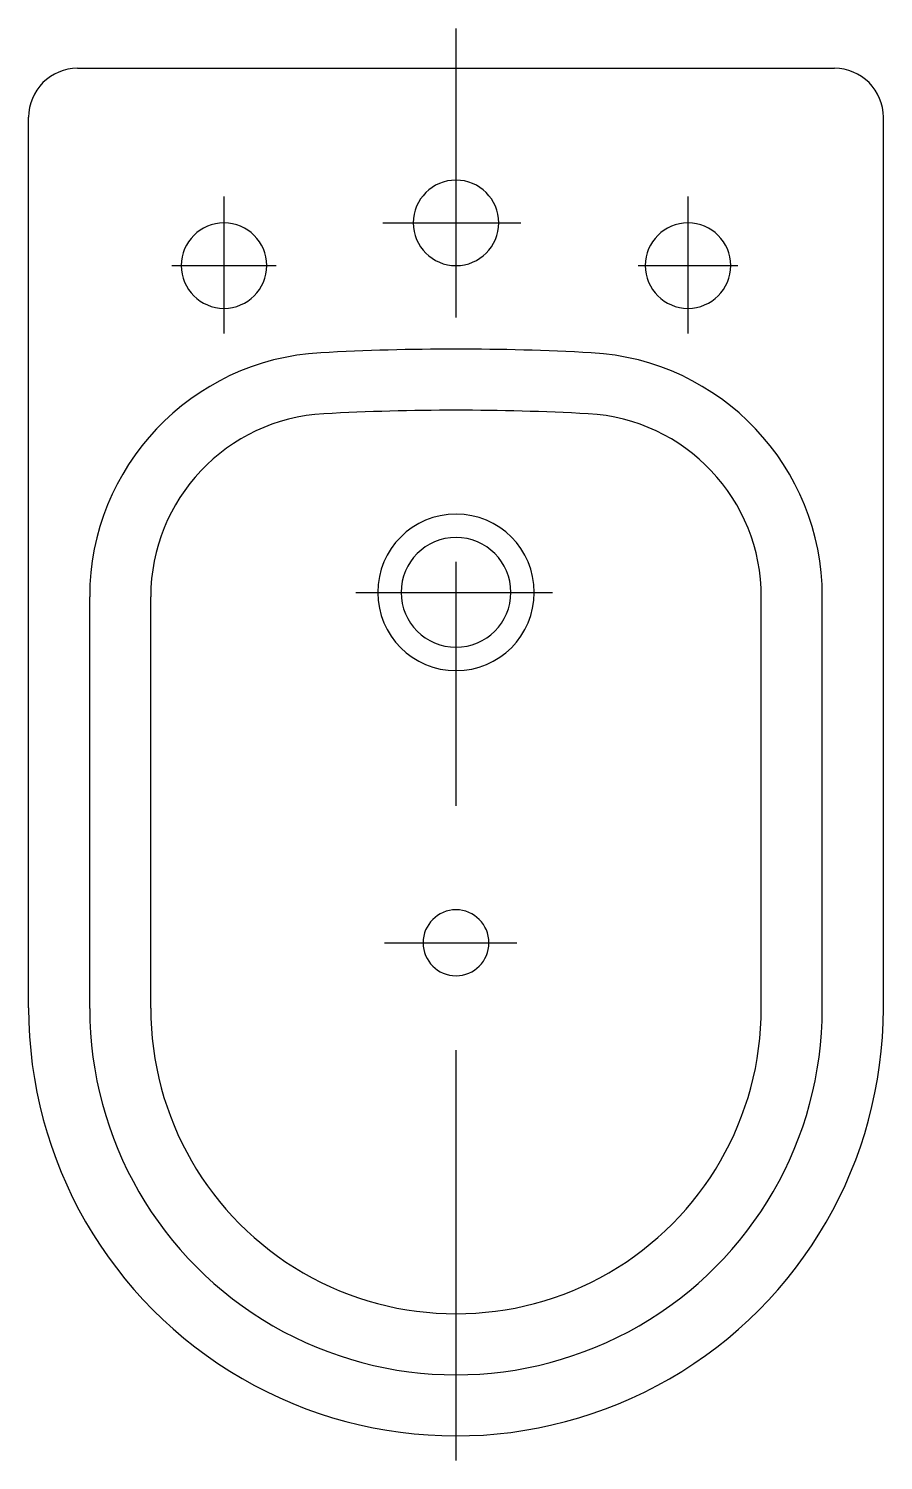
# Model space of a CAD drawing. Extents: x -494.372 to -494.022, y 460.118 to 460.705.
import ezdxf

# ---------------------------------------------------------------- set-up
doc = ezdxf.new("R2010")
doc.units = 0
doc.header["$LTSCALE"] = 0.559998
doc.header["$MEASUREMENT"] = 0
doc.linetypes.add('AXES', pattern=[0.54, 0.3, -0.08, 0.08, -0.08])
doc.linetypes.add('CONTINU', pattern=[0])
doc.layers.get('0').update_dxf_attribs({"linetype": 'CONTINUOUS'})
doc.layers.add('DECA_EIXOS', color=5, linetype='AXES')

msp = doc.modelspace()

# ---------------------------------------------------------------- linework, layer by layer
at = {"linetype": 'CONTINU'}
for points in [[(-494.35174, 460.68848, 0.414216), (-494.37174, 460.66848)], [(-494.02174, 460.66848, 0.414217), (-494.04174, 460.68848)], [(-494.19674, 460.6427, 1), (-494.19674, 460.6077)], [(-494.19674, 460.6077, 1), (-494.19674, 460.6427)], [(-494.29174, 460.6252, 1), (-494.29174, 460.5902)], [(-494.29174, 460.5902, 1), (-494.29174, 460.6252)], [(-494.10174, 460.6252, 1), (-494.10174, 460.5902)], [(-494.10174, 460.5902, 1), (-494.10174, 460.6252)], [(-494.14134, 460.57199, 0.027047), (-494.25215, 460.57199)], [(-494.25215, 460.57199, 0.398462), (-494.34674, 460.47213)], [(-494.04674, 460.47213, 0.398461), (-494.14134, 460.57199)], [(-494.2508, 460.54702, 0.398496), (-494.32174, 460.47213)], [(-494.14269, 460.54702, 0.027047), (-494.2508, 460.54702)], [(-494.07174, 460.47195, 0.39971), (-494.14269, 460.54702)], [(-494.19674, 460.50594, 1), (-494.19674, 460.44186)], [(-494.19674, 460.44186, 1), (-494.19674, 460.50594)], [(-494.19674, 460.49637, 1), (-494.19674, 460.45143)], [(-494.19674, 460.45143, 1), (-494.19674, 460.49637)], [(-494.19674, 460.3439, 1), (-494.19674, 460.3169)], [(-494.19674, 460.3169, 1), (-494.19674, 460.3439)], [(-494.37174, 460.30372, 1.000661), (-494.02174, 460.30349)], [(-494.34674, 460.30349, 1.000001), (-494.04674, 460.30349)], [(-494.32174, 460.30366, 1.001354), (-494.07174, 460.30366)]]:
    msp.add_lwpolyline(points, format="xyb", dxfattribs=at)
for points in [[(-494.35174, 460.68848), (-494.04174, 460.68848)], [(-494.37174, 460.30372), (-494.37174, 460.66848)], [(-494.02174, 460.30349), (-494.02174, 460.66848)], [(-494.34674, 460.30349), (-494.34674, 460.47213)], [(-494.32174, 460.30366), (-494.32174, 460.47213)], [(-494.07174, 460.30366), (-494.07174, 460.47195)], [(-494.04674, 460.30349), (-494.04674, 460.47213)]]:
    msp.add_lwpolyline(points, dxfattribs=at)
at = {"layer": 'DECA_EIXOS'}
for points in [[(-494.19674, 460.11846), (-494.19674, 460.70473)], [(-494.29174, 460.57994), (-494.29174, 460.63596)], [(-494.10174, 460.57994), (-494.10174, 460.63596)], [(-494.22675, 460.6252), (-494.17016, 460.6252)], [(-494.31314, 460.6077), (-494.27035, 460.6077)], [(-494.12215, 460.6077), (-494.08134, 460.6077)], [(-494.23774, 460.4739), (-494.15727, 460.4739)], [(-494.22608, 460.3304), (-494.17181, 460.3304)]]:
    msp.add_lwpolyline(points, dxfattribs=at)

doc.saveas('drawing.dxf')
